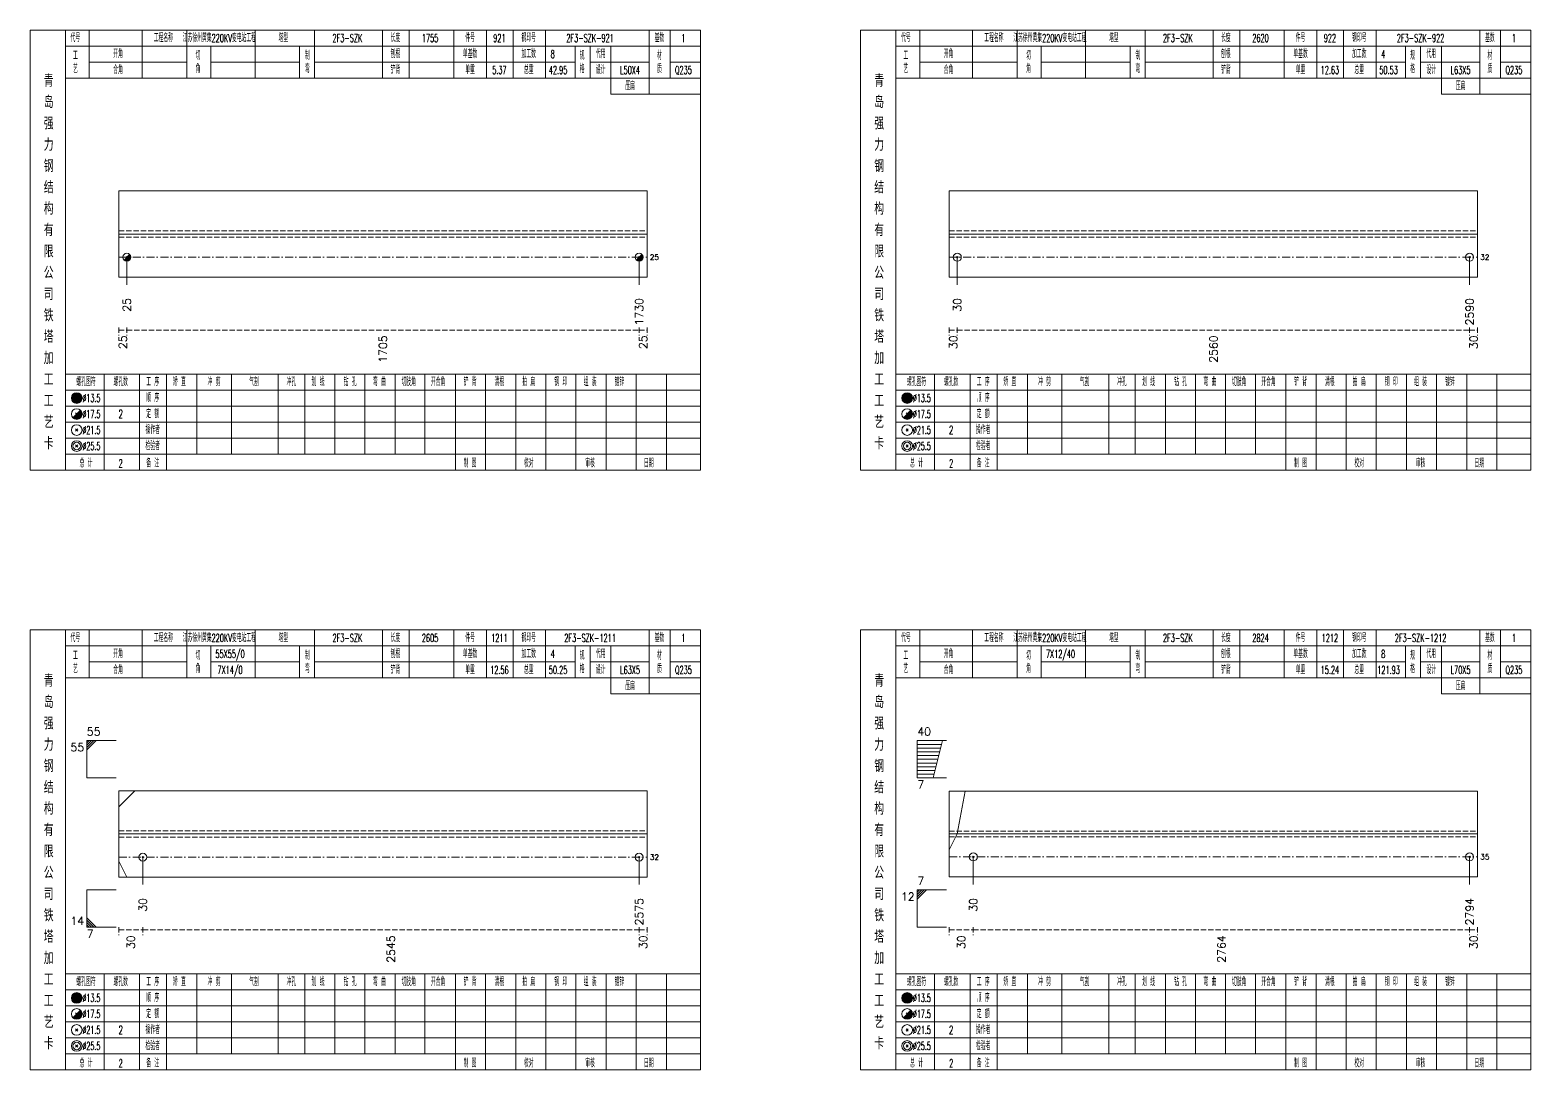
# Model space of a CAD drawing. Extents: x 0 to 4623, y -1159 to 4890.
# Drawn here: x 0 to 563, y 450 to 840 of the extents above; entities that cross this region are included whole.
import ezdxf
from ezdxf.enums import TextEntityAlignment as Align

# ---------------------------------------------------------------- set-up
doc = ezdxf.new("R2010")
doc.units = 0
doc.header["$MEASUREMENT"] = 0
doc.linetypes.add('一点画线', pattern=[5.2, 3, -1, 0.2, -1])
doc.linetypes.add('虚线', pattern=[2.75, 2, -0.75])
doc.layers.get('0').update_dxf_attribs({"linetype": 'CONTINUOUS', "lineweight": 25})
for name, color, linetype, lineweight in [('1', 7, 'CONTINUOUS', 25), ('4', 7, 'CONTINUOUS', 25), ('5', 7, 'CONTINUOUS', 25)]:
    doc.layers.add(name, color=color, linetype=linetype, lineweight=lineweight)
doc.styles.get("Standard").update_dxf_attribs({"font": 'simplex.shx', "width": 0.7, "height": 3, "bigfont": 'gbhzfs.shx'})

# ---------------------------------------------------------------- blocks, each defined once
blk = doc.blocks.new('孔21.5')
at = {"layer": '5', "color": 7, "linetype": 'Continuous', "lineweight": 13}
for p, q in [((-0.2, -0.2), (0.2, 0.2)), ((-0.2, 0.2), (0.2, -0.2))]:
    blk.add_line(p, q, dxfattribs=at)
blk.add_circle((0, 0), 1, dxfattribs=at)
blk = doc.blocks.new('孔17.5')
at = {"layer": '5', "color": 7, "linetype": 'Continuous', "lineweight": 13}
for p, q in [((-0.707, -0.707), (0.707, 0.707)), ((-0.2, 0.2), (0.2, -0.2))]:
    blk.add_line(p, q, dxfattribs=at)
blk.add_circle((0, 0), 1, dxfattribs=at)
for radius in [0.9, 0.8, 0.7, 0.6, 0.5, 0.4, 0.3, 0.2, 0.1]:
    blk.add_arc((0, 0), radius, 225, 45, dxfattribs=at)

msp = doc.modelspace()

# ---------------------------------------------------------------- linework, layer by layer
at = {"color": 7, "linetype": 'Continuous', "lineweight": 18}
for p, q in [((33.3, 779.7), (33.3, 747.3)), ((33.3, 779.7), (231.4, 779.7)), ((231.4, 779.7), (231.4, 747.3)), ((344.7, 779.69), (344.7, 747.31)), ((344.7, 779.69), (542.8, 779.69)), ((542.8, 779.69), (542.8, 747.31)), ((33.3, 763.5), (231.4, 763.5)), ((344.7, 763.5), (542.8, 763.5)), ((33.3, 554.69), (33.3, 522.31)), ((33.3, 554.69), (231.4, 554.69)), ((231.4, 554.69), (231.4, 522.31)), ((344.7, 554.571), (344.7, 522.429)), ((344.7, 554.571), (542.8, 554.571)), ((542.8, 554.571), (542.8, 522.429)), ((33.3, 538.5), (231.4, 538.5)), ((344.7, 538.5), (542.8, 538.5))]:
    msp.add_line(p, q, dxfattribs=at)
at = {"color": 1, "linetype": '虚线', "lineweight": 18}
for p, q in [((33.3, 764.7), (231.4, 764.7)), ((33.3, 762.3), (231.4, 762.3)), ((344.7, 764.69), (542.8, 764.69)), ((344.7, 762.31), (542.8, 762.31)), ((33.3, 539.69), (231.4, 539.69)), ((33.3, 537.31), (231.4, 537.31)), ((344.7, 539.571), (542.8, 539.571)), ((344.7, 537.429), (542.8, 537.429))]:
    msp.add_line(p, q, dxfattribs=at)
at = {"color": 3, "linetype": '一点画线', "lineweight": 13}
for p, q in [((33.3, 754.8), (231.4, 754.8)), ((344.7, 754.81), (542.8, 754.81)), ((33.3, 529.81), (231.4, 529.81)), ((344.7, 529.929), (542.8, 529.929))]:
    msp.add_line(p, q, dxfattribs=at)
at = {"color": 7, "linetype": 'Continuous', "lineweight": 13}
for p, q in [((36.3, 754.8), (36.3, 744.5)), ((228.4, 754.8), (228.4, 744.5)), ((347.7, 754.81), (347.7, 744.5)), ((539.8, 754.81), (539.8, 744.5)), ((21.3, 573.5), (32.3, 573.5)), ((21.3, 559.5), (21.3, 573.5)), ((22.175, 573.5), (21.3, 572.625)), ((23.05, 573.5), (21.3, 571.75)), ((23.925, 573.5), (21.3, 570.875)), ((24.8, 573.5), (21.3, 570)), ((332.7, 573.5), (343.7, 573.5)), ((332.7, 559.5), (332.7, 573.5)), ((332.7, 572.1), (341.85, 572.1)), ((332.7, 570.7), (341.5, 570.7)), ((332.7, 569.3), (341.15, 569.3)), ((338.7, 559.5), (342.2, 573.5)), ((332.7, 567.9), (340.8, 567.9)), ((332.7, 566.5), (340.45, 566.5)), ((332.7, 565.1), (340.1, 565.1)), ((332.7, 563.7), (339.75, 563.7)), ((21.3, 559.5), (32.3, 559.5)), ((332.7, 562.3), (339.4, 562.3)), ((332.7, 560.9), (339.05, 560.9)), ((332.7, 559.5), (343.7, 559.5)), ((33.3, 548.69), (39.3, 554.69)), ((347.7, 538.5), (350.7, 554.571)), ((344.7, 532.5), (347.7, 538.5)), ((42.3, 529.81), (42.3, 519.5)), ((228.4, 529.81), (228.4, 519.5)), ((353.7, 529.929), (353.7, 519.5)), ((539.8, 529.929), (539.8, 519.5)), ((33.3, 528.31), (36.3, 522.31)), ((21.3, 517.5), (32.3, 517.5)), ((21.3, 517.5), (21.3, 503.5)), ((332.7, 517.5), (343.7, 517.5)), ((332.7, 517.5), (332.7, 503.5)), ((333.575, 517.5), (332.7, 516.625)), ((334.45, 517.5), (332.7, 515.75)), ((335.325, 517.5), (332.7, 514.875)), ((336.2, 517.5), (332.7, 514)), ((24.8, 503.5), (21.3, 507)), ((23.925, 503.5), (21.3, 506.125)), ((23.05, 503.5), (21.3, 505.25)), ((22.175, 503.5), (21.3, 504.375)), ((21.3, 503.5), (32.3, 503.5)), ((332.7, 503.5), (343.7, 503.5))]:
    msp.add_line(p, q, dxfattribs=at)
at = {"color": 8, "linetype": '虚线', "lineweight": 9}
for p, q in [((33.3, 728.5), (33.3, 725.5)), ((33.3, 727.5), (36.3, 727.5)), ((36.3, 728.5), (36.3, 725.5)), ((36.3, 728.5), (36.3, 725.5)), ((36.3, 727.5), (228.4, 727.5)), ((228.4, 728.5), (228.4, 725.5)), ((228.4, 728.5), (228.4, 725.5)), ((228.4, 727.5), (231.4, 727.5)), ((231.4, 728.5), (231.4, 725.5)), ((344.7, 728.5), (344.7, 725.5)), ((344.7, 727.5), (347.7, 727.5)), ((347.7, 728.5), (347.7, 725.5)), ((347.7, 728.5), (347.7, 725.5)), ((347.7, 727.5), (539.8, 727.5)), ((539.8, 728.5), (539.8, 725.5)), ((539.8, 728.5), (539.8, 725.5)), ((539.8, 727.5), (542.8, 727.5)), ((542.8, 728.5), (542.8, 725.5)), ((33.3, 503.5), (33.3, 500.5)), ((33.3, 502.5), (42.3, 502.5)), ((42.3, 503.5), (42.3, 500.5)), ((42.3, 503.5), (42.3, 500.5)), ((42.3, 502.5), (228.4, 502.5)), ((228.4, 503.5), (228.4, 500.5)), ((228.4, 503.5), (228.4, 500.5)), ((228.4, 502.5), (231.4, 502.5)), ((231.4, 503.5), (231.4, 500.5)), ((344.7, 503.5), (344.7, 500.5)), ((344.7, 502.5), (353.7, 502.5)), ((353.7, 503.5), (353.7, 500.5)), ((353.7, 503.5), (353.7, 500.5)), ((353.7, 502.5), (539.8, 502.5)), ((539.8, 503.5), (539.8, 500.5)), ((539.8, 503.5), (539.8, 500.5)), ((539.8, 502.5), (542.8, 502.5)), ((542.8, 503.5), (542.8, 500.5))]:
    msp.add_line(p, q, dxfattribs=at)
at = {"layer": '1', "color": 7, "linetype": 'Continuous', "lineweight": 18}
for p, q in [((33.3, 747.3), (231.4, 747.3)), ((344.7, 747.31), (542.8, 747.31)), ((33.3, 522.31), (231.4, 522.31)), ((344.7, 522.429), (542.8, 522.429))]:
    msp.add_line(p, q, dxfattribs=at)
at = {"layer": '4', "color": 1, "linetype": 'Continuous', "lineweight": 18}
for p, q in [((13.3, 675), (13.3, 840)), ((22.2, 822), (22.2, 840)), ((42, 822), (42, 840)), ((58.8, 822), (58.8, 840)), ((84.4, 822), (84.4, 840)), ((106.7, 822), (106.7, 840)), ((132.2, 822), (132.2, 840)), ((142.2, 822), (142.2, 840)), ((158.9, 822), (158.9, 840)), ((171.1, 822), (171.1, 840)), ((181.1, 822), (181.1, 840)), ((193.3, 822), (193.3, 840)), ((232.2, 816), (232.2, 840)), ((240, 822), (240, 840)), ((324.7, 675), (324.7, 840)), ((333.6, 822), (333.6, 840)), ((353.4, 822), (353.4, 840)), ((370.2, 822), (370.2, 840)), ((395.8, 822), (395.8, 840)), ((418.1, 822), (418.1, 840)), ((443.6, 822), (443.6, 840)), ((453.6, 822), (453.6, 840)), ((470.3, 822), (470.3, 840)), ((482.5, 822), (482.5, 840)), ((492.5, 822), (492.5, 840)), ((504.7, 822), (504.7, 840)), ((543.6, 816), (543.6, 840)), ((551.4, 822), (551.4, 840)), ((13.3, 834), (251.4, 834)), ((67.8, 822), (67.8, 834)), ((101.1, 822), (101.1, 834)), ((204.4, 822), (204.4, 834)), ((210, 822), (210, 834)), ((217.8, 816), (217.8, 834)), ((324.7, 834), (562.8, 834)), ((379.2, 822), (379.2, 834)), ((412.5, 822), (412.5, 834)), ((515.8, 822), (515.8, 834)), ((521.4, 822), (521.4, 834)), ((529.2, 816), (529.2, 834)), ((22.2, 828), (58.8, 828)), ((67.8, 828), (101.1, 828)), ((106.7, 828), (204.4, 828)), ((210, 828), (232.2, 828)), ((240, 828), (251.4, 828)), ((333.6, 828), (370.2, 828)), ((379.2, 828), (412.5, 828)), ((418.1, 828), (515.8, 828)), ((521.4, 828), (543.6, 828)), ((551.4, 828), (562.8, 828)), ((13.3, 822), (251.4, 822)), ((324.7, 822), (562.8, 822)), ((217.8, 816), (251.4, 816)), ((529.2, 816), (562.8, 816)), ((13.3, 711), (251.4, 711)), ((27.8, 675), (27.8, 711)), ((41.1, 675), (41.1, 711)), ((51.2, 675), (51.2, 711)), ((62.6, 681), (62.6, 711)), ((75.5, 681), (75.5, 711)), ((93.1, 681), (93.1, 711)), ((103, 681), (103, 711)), ((114.3, 681), (114.3, 711)), ((125.6, 681), (125.6, 711)), ((136.9, 681), (136.9, 711)), ((148.1, 681), (148.1, 711)), ((159.5, 681), (159.5, 711)), ((170.8, 681), (170.8, 711)), ((182.1, 681), (182.1, 711)), ((193.4, 681), (193.4, 711)), ((204.7, 681), (204.7, 711)), ((216, 681), (216, 711)), ((227.3, 681), (227.3, 711)), ((238.6, 681), (238.6, 711)), ((324.7, 711), (562.8, 711)), ((339.2, 675), (339.2, 711)), ((352.5, 675), (352.5, 711)), ((362.6, 675), (362.6, 711)), ((374, 681), (374, 711)), ((386.9, 681), (386.9, 711)), ((404.5, 681), (404.5, 711)), ((414.4, 681), (414.4, 711)), ((425.7, 681), (425.7, 711)), ((437, 681), (437, 711)), ((448.3, 681), (448.3, 711)), ((459.5, 681), (459.5, 711)), ((470.9, 681), (470.9, 711)), ((482.2, 681), (482.2, 711)), ((493.5, 681), (493.5, 711)), ((504.8, 681), (504.8, 711)), ((516.1, 681), (516.1, 711)), ((527.4, 681), (527.4, 711)), ((538.7, 681), (538.7, 711)), ((550, 681), (550, 711)), ((13.3, 705), (251.4, 705)), ((324.7, 705), (562.8, 705)), ((13.3, 699), (251.4, 699)), ((324.7, 699), (562.8, 699)), ((13.3, 693), (251.4, 693)), ((324.7, 693), (562.8, 693)), ((13.3, 687), (251.4, 687)), ((324.7, 687), (562.8, 687)), ((13.3, 681), (251.4, 681)), ((159.5, 675), (159.5, 681)), ((170.8, 675), (170.8, 681)), ((182.1, 675), (182.1, 681)), ((193.4, 675), (193.4, 681)), ((204.7, 675), (204.7, 681)), ((216, 675), (216, 681)), ((227.3, 675), (227.3, 681)), ((238.6, 675), (238.6, 681)), ((324.7, 681), (562.8, 681)), ((470.9, 675), (470.9, 681)), ((482.2, 675), (482.2, 681)), ((493.5, 675), (493.5, 681)), ((504.8, 675), (504.8, 681)), ((516.1, 675), (516.1, 681)), ((527.4, 675), (527.4, 681)), ((538.7, 675), (538.7, 681)), ((550, 675), (550, 681)), ((13.3, 450), (13.3, 615)), ((22.2, 597), (22.2, 615)), ((42, 597), (42, 615)), ((58.8, 597), (58.8, 615)), ((84.4, 597), (84.4, 615)), ((106.7, 597), (106.7, 615)), ((132.2, 597), (132.2, 615)), ((142.2, 597), (142.2, 615)), ((158.9, 597), (158.9, 615)), ((171.1, 597), (171.1, 615)), ((181.1, 597), (181.1, 615)), ((193.3, 597), (193.3, 615)), ((232.2, 591), (232.2, 615)), ((240, 597), (240, 615)), ((324.7, 450), (324.7, 615)), ((333.6, 597), (333.6, 615)), ((353.4, 597), (353.4, 615)), ((370.2, 597), (370.2, 615)), ((395.8, 597), (395.8, 615)), ((418.1, 597), (418.1, 615)), ((443.6, 597), (443.6, 615)), ((453.6, 597), (453.6, 615)), ((470.3, 597), (470.3, 615)), ((482.5, 597), (482.5, 615)), ((492.5, 597), (492.5, 615)), ((504.7, 597), (504.7, 615)), ((543.6, 591), (543.6, 615)), ((551.4, 597), (551.4, 615)), ((13.3, 609), (251.4, 609)), ((67.8, 597), (67.8, 609)), ((101.1, 597), (101.1, 609)), ((204.4, 597), (204.4, 609)), ((210, 597), (210, 609)), ((217.8, 591), (217.8, 609)), ((324.7, 609), (562.8, 609)), ((379.2, 597), (379.2, 609)), ((412.5, 597), (412.5, 609)), ((515.8, 597), (515.8, 609)), ((521.4, 597), (521.4, 609)), ((529.2, 591), (529.2, 609)), ((22.2, 603), (58.8, 603)), ((67.8, 603), (101.1, 603)), ((106.7, 603), (204.4, 603)), ((210, 603), (232.2, 603)), ((240, 603), (251.4, 603)), ((333.6, 603), (370.2, 603)), ((379.2, 603), (412.5, 603)), ((418.1, 603), (515.8, 603)), ((521.4, 603), (543.6, 603)), ((551.4, 603), (562.8, 603)), ((13.3, 597), (251.4, 597)), ((324.7, 597), (562.8, 597)), ((217.8, 591), (251.4, 591)), ((529.2, 591), (562.8, 591)), ((13.3, 486), (251.4, 486)), ((27.8, 450), (27.8, 486)), ((41.1, 450), (41.1, 486)), ((51.2, 450), (51.2, 486)), ((62.6, 456), (62.6, 486)), ((75.5, 456), (75.5, 486)), ((93.1, 456), (93.1, 486)), ((103, 456), (103, 486)), ((114.3, 456), (114.3, 486)), ((125.6, 456), (125.6, 486)), ((136.9, 456), (136.9, 486)), ((148.1, 456), (148.1, 486)), ((159.5, 456), (159.5, 486)), ((170.8, 456), (170.8, 486)), ((182.1, 456), (182.1, 486)), ((193.4, 456), (193.4, 486)), ((204.7, 456), (204.7, 486)), ((216, 456), (216, 486)), ((227.3, 456), (227.3, 486)), ((238.6, 456), (238.6, 486)), ((324.7, 486), (562.8, 486)), ((339.2, 450), (339.2, 486)), ((352.5, 450), (352.5, 486)), ((362.6, 450), (362.6, 486)), ((374, 456), (374, 486)), ((386.9, 456), (386.9, 486)), ((404.5, 456), (404.5, 486)), ((414.4, 456), (414.4, 486)), ((425.7, 456), (425.7, 486)), ((437, 456), (437, 486)), ((448.3, 456), (448.3, 486)), ((459.5, 456), (459.5, 486)), ((470.9, 456), (470.9, 486)), ((482.2, 456), (482.2, 486)), ((493.5, 456), (493.5, 486)), ((504.8, 456), (504.8, 486)), ((516.1, 456), (516.1, 486)), ((527.4, 456), (527.4, 486)), ((538.7, 456), (538.7, 486)), ((550, 456), (550, 486)), ((13.3, 480), (251.4, 480)), ((324.7, 480), (562.8, 480)), ((13.3, 474), (251.4, 474)), ((324.7, 474), (562.8, 474)), ((13.3, 468), (251.4, 468)), ((324.7, 468), (562.8, 468)), ((13.3, 462), (251.4, 462)), ((324.7, 462), (562.8, 462)), ((13.3, 456), (251.4, 456)), ((159.5, 450), (159.5, 456)), ((170.8, 450), (170.8, 456)), ((182.1, 450), (182.1, 456)), ((193.4, 450), (193.4, 456)), ((204.7, 450), (204.7, 456)), ((216, 450), (216, 456)), ((227.3, 450), (227.3, 456)), ((238.6, 450), (238.6, 456)), ((324.7, 456), (562.8, 456)), ((470.9, 450), (470.9, 456)), ((482.2, 450), (482.2, 456)), ((493.5, 450), (493.5, 456)), ((504.8, 450), (504.8, 456)), ((516.1, 450), (516.1, 456)), ((527.4, 450), (527.4, 456)), ((538.7, 450), (538.7, 456)), ((550, 450), (550, 456))]:
    msp.add_line(p, q, dxfattribs=at)
at = {"layer": '4', "color": 7, "linetype": 'Continuous', "lineweight": 13}
for p, q in [((17.3, 701.8), (17.7, 702.2)), ((17.7, 701.8), (17.3, 702.2)), ((328.7, 701.8), (329.1, 702.2)), ((329.1, 701.8), (328.7, 702.2)), ((16.086, 694.586), (18.914, 697.414)), ((17.1, 696.4), (17.9, 695.6)), ((327.486, 694.586), (330.314, 697.414)), ((328.5, 696.4), (329.3, 695.6)), ((17.1, 689.6), (17.9, 690.4)), ((17.1, 690.4), (17.9, 689.6)), ((328.5, 689.6), (329.3, 690.4)), ((328.5, 690.4), (329.3, 689.6)), ((17.1, 683.6), (17.9, 684.4)), ((17.1, 684.4), (17.9, 683.6)), ((328.5, 683.6), (329.3, 684.4)), ((328.5, 684.4), (329.3, 683.6)), ((17.3, 476.8), (17.7, 477.2)), ((17.7, 476.8), (17.3, 477.2)), ((328.7, 476.8), (329.1, 477.2)), ((329.1, 476.8), (328.7, 477.2)), ((16.086, 469.586), (18.914, 472.414)), ((17.1, 471.4), (17.9, 470.6)), ((327.486, 469.586), (330.314, 472.414)), ((328.5, 471.4), (329.3, 470.6)), ((17.1, 464.6), (17.9, 465.4)), ((17.1, 465.4), (17.9, 464.6)), ((328.5, 464.6), (329.3, 465.4)), ((328.5, 465.4), (329.3, 464.6)), ((17.1, 458.6), (17.9, 459.4)), ((17.1, 459.4), (17.9, 458.6)), ((328.5, 458.6), (329.3, 459.4)), ((328.5, 459.4), (329.3, 458.6))]:
    msp.add_line(p, q, dxfattribs=at)
at = {"layer": '4', "color": 1, "linetype": 'Continuous', "lineweight": 18}
for points in [[(0, 840), (0, 675), (251.4, 675), (251.4, 840)], [(311.4, 840), (311.4, 675), (562.8, 675), (562.8, 840)], [(0, 615), (0, 450), (251.4, 450), (251.4, 615)], [(311.4, 615), (311.4, 450), (562.8, 450), (562.8, 615)]]:
    msp.add_lwpolyline(points, close=True, dxfattribs=at)
at = {"layer": '4', "color": 7, "linetype": 'Continuous', "lineweight": 13}
for centre, radius in [((17.5, 702), 2), ((17.5, 702), 1.8), ((17.5, 702), 1.6), ((328.9, 702), 2), ((328.9, 702), 1.8), ((328.9, 702), 1.6), ((17.5, 696), 2), ((17.5, 702), 1.4), ((17.5, 702), 1.2), ((17.5, 702), 1), ((17.5, 702), 0.8), ((17.5, 702), 0.6), ((17.5, 702), 0.4), ((17.5, 702), 0.2), ((328.9, 696), 2), ((328.9, 702), 1.4), ((328.9, 702), 1.2), ((328.9, 702), 1), ((328.9, 702), 0.8), ((328.9, 702), 0.6), ((328.9, 702), 0.4), ((328.9, 702), 0.2), ((17.5, 690), 2), ((328.9, 690), 2), ((17.5, 684), 2), ((17.5, 684), 1.4), ((328.9, 684), 2), ((328.9, 684), 1.4), ((17.5, 477), 2), ((17.5, 477), 1.8), ((17.5, 477), 1.6), ((17.5, 477), 1.4), ((328.9, 477), 2), ((328.9, 477), 1.8), ((328.9, 477), 1.6), ((328.9, 477), 1.4), ((17.5, 471), 2), ((17.5, 477), 1.2), ((17.5, 477), 1), ((17.5, 477), 0.8), ((17.5, 477), 0.6), ((17.5, 477), 0.4), ((17.5, 477), 0.2), ((328.9, 471), 2), ((328.9, 477), 1.2), ((328.9, 477), 1), ((328.9, 477), 0.8), ((328.9, 477), 0.6), ((328.9, 477), 0.4), ((328.9, 477), 0.2), ((17.5, 465), 2), ((328.9, 465), 2), ((17.5, 459), 2), ((17.5, 459), 1.4), ((328.9, 459), 2), ((328.9, 459), 1.4)]:
    msp.add_circle(centre, radius, dxfattribs=at)
for centre, radius in [((17.5, 696), 1.8), ((17.5, 696), 1.6), ((17.5, 696), 1.4), ((17.5, 696), 1.2), ((17.5, 696), 1), ((17.5, 696), 0.8), ((17.5, 696), 0.6), ((17.5, 696), 0.4), ((17.5, 696), 0.2), ((328.9, 696), 1.8), ((328.9, 696), 1.6), ((328.9, 696), 1.4), ((328.9, 696), 1.2), ((328.9, 696), 1), ((328.9, 696), 0.8), ((328.9, 696), 0.6), ((328.9, 696), 0.4), ((328.9, 696), 0.2), ((17.5, 471), 1.8), ((17.5, 471), 1.6), ((17.5, 471), 1.4), ((17.5, 471), 1.2), ((17.5, 471), 1), ((17.5, 471), 0.8), ((17.5, 471), 0.6), ((17.5, 471), 0.4), ((17.5, 471), 0.2), ((328.9, 471), 1.8), ((328.9, 471), 1.6), ((328.9, 471), 1.4), ((328.9, 471), 1.2), ((328.9, 471), 1), ((328.9, 471), 0.8), ((328.9, 471), 0.6), ((328.9, 471), 0.4), ((328.9, 471), 0.2)]:
    msp.add_arc(centre, radius, 225, 45, dxfattribs=at)

# ---------------------------------------------------------------- block references
at = {"layer": '1', "color": 7, "linetype": 'Continuous', "lineweight": 13, "xscale": 1.5, "yscale": 1.5, "zscale": 1.5}
for name, p in [('孔17.5', (36.3, 754.8)), ('孔17.5', (228.4, 754.8)), ('孔21.5', (347.7, 754.81)), ('孔21.5', (539.8, 754.81)), ('孔21.5', (42.3, 529.81)), ('孔21.5', (228.4, 529.81)), ('孔21.5', (353.7, 529.929)), ('孔21.5', (539.8, 529.929))]:
    msp.add_blockref(name, p, dxfattribs=at)

# ---------------------------------------------------------------- texts
at = {"color": 7, "linetype": 'Continuous', "lineweight": 13}
for s, p in [('25', (232.4, 754.8)), ('32', (543.8, 754.81)), ('32', (232.4, 529.81)), ('35', (543.8, 529.929))]:
    msp.add_text(s, height=2, dxfattribs=at).set_placement(p, align=Align.MIDDLE_LEFT)
at = {"color": 8, "linetype": 'Continuous', "lineweight": 9}
for s, p in [('25', (34.8, 725.5)), ('1705', (132.35, 725.5)), ('25', (229.9, 725.5)), ('30', (346.2, 725.5)), ('2560', (443.75, 725.5)), ('30', (541.3, 725.5)), ('30', (37.8, 500.5)), ('2545', (135.35, 500.5)), ('30', (229.9, 500.5)), ('30', (349.2, 500.5)), ('2764', (446.75, 500.5)), ('30', (541.3, 500.5))]:
    msp.add_text(s, height=3, rotation=90, dxfattribs=at).set_placement(p, align=Align.MIDDLE_RIGHT)
at = {"color": 7, "linetype": 'Continuous', "lineweight": 13}
for s, p in [('55', (21.3, 574.5)), ('40', (332.7, 574.5)), ('7', (332.7, 518.5))]:
    msp.add_text(s, height=3, dxfattribs=at).set_placement(p, align=Align.BOTTOM_LEFT)
for s, p in [('55', (20.3, 572.5)), ('12', (331.7, 516.5))]:
    msp.add_text(s, height=3, dxfattribs=at).set_placement(p, align=Align.TOP_RIGHT)
for p in [(332.7, 558.5), (21.3, 502.5)]:
    msp.add_text('7', height=3, dxfattribs=at).set_placement(p, align=Align.TOP_LEFT)
msp.add_text('14', height=3, dxfattribs=at).set_placement((20.3, 503.5), align=Align.BOTTOM_RIGHT)
at = {"layer": '1', "color": 7, "linetype": 'Continuous', "lineweight": 13}
for s, p in [('25', (36.3, 739.5)), ('1730', (228.4, 739.5)), ('30', (347.7, 739.5)), ('2590', (539.8, 739.5)), ('30', (42.3, 514.5)), ('2575', (228.4, 514.5)), ('30', (353.7, 514.5)), ('2794', (539.8, 514.5))]:
    msp.add_text(s, height=3, rotation=90, dxfattribs=at).set_placement(p, align=Align.MIDDLE_RIGHT)
at = {"layer": '4', "color": 1, "linetype": 'Continuous', "lineweight": 13}
for s, height, width, p in [('代号', 3, 0.6, (17, 837)), ('工程名称', 3, 0.6, (50, 837)), ('江苏徐州黄集220KV变电站工程', 3, 0.6, (71, 837)), ('塔型', 3, 0.6, (95, 837)), ('长度', 3, 0.6, (137, 837)), ('件号', 3, 0.6, (165, 837)), ('钢印号', 3, 0.6, (187, 837)), ('基数', 3, 0.6, (236, 837)), ('代号', 3, 0.6, (328.4, 837)), ('工程名称', 3, 0.6, (361.4, 837)), ('江苏徐州黄集220KV变电站工程', 3, 0.6, (382.4, 837)), ('塔型', 3, 0.6, (406.4, 837)), ('长度', 3, 0.6, (448.4, 837)), ('件号', 3, 0.6, (476.4, 837)), ('钢印号', 3, 0.6, (498.4, 837)), ('基数', 3, 0.6, (547.4, 837)), ('2F3-SZK', 3, 0.6, (119, 837)), ('1755', 3, 0.6, (150, 837)), ('921', 3, 0.6, (176, 837)), ('2F3-SZK-921', 3, 0.6, (210, 837)), ('1', 3, 0.6, (245, 837)), ('2F3-SZK', 3, 0.6, (430.4, 837)), ('2620', 3, 0.6, (461.4, 837)), ('922', 3, 0.6, (487.4, 837)), ('2F3-SZK-922', 3, 0.6, (521.4, 837)), ('1', 3, 0.6, (556.4, 837)), ('工', 3, 0.6, (17, 830.4)), ('开角', 3, 0.6, (33, 831)), ('切', 3, 0.6, (63, 830.4)), ('制', 3, 0.6, (104, 830.4)), ('刨根', 3, 0.6, (137, 831)), ('单基数', 3, 0.6, (165, 831)), ('加工数', 3, 0.6, (187, 831)), ('8', 3, 0.6, (196, 831)), ('规', 3, 0.6, (207, 830.4)), ('代用', 3, 0.6, (214, 831)), ('材', 3, 0.6, (236, 830.4)), ('工', 3, 0.6, (328.4, 830.4)), ('开角', 3, 0.6, (344.4, 831)), ('切', 3, 0.6, (374.4, 830.4)), ('制', 3, 0.6, (415.4, 830.4)), ('刨根', 3, 0.6, (448.4, 831)), ('单基数', 3, 0.6, (476.4, 831)), ('加工数', 3, 0.6, (498.4, 831)), ('4', 3, 0.6, (507.4, 831)), ('规', 3, 0.6, (518.4, 830.4)), ('代用', 3, 0.6, (525.4, 831)), ('材', 3, 0.6, (547.4, 830.4)), ('青', 4.6, 0.8, (7, 821)), ('艺', 3, 0.6, (17, 825.4)), ('合角', 3, 0.6, (33, 825)), ('角', 3, 0.6, (63, 825.4)), ('弯', 3, 0.6, (104, 825.4)), ('铲背', 3, 0.6, (137, 825)), ('单重', 3, 0.6, (165, 825)), ('5.37', 3, 0.6, (176, 825)), ('总重', 3, 0.6, (187, 825)), ('42.95', 3, 0.6, (198, 825)), ('格', 3, 0.6, (207, 825.4)), ('设计', 3, 0.6, (214, 825)), ('L50X4', 3, 0.6, (225, 825)), ('质', 3, 0.6, (236, 825.4)), ('Q235', 3, 0.6, (245, 825)), ('青', 4.6, 0.8, (318.4, 821)), ('艺', 3, 0.6, (328.4, 825.4)), ('合角', 3, 0.6, (344.4, 825)), ('角', 3, 0.6, (374.4, 825.4)), ('弯', 3, 0.6, (415.4, 825.4)), ('铲背', 3, 0.6, (448.4, 825)), ('单重', 3, 0.6, (476.4, 825)), ('12.63', 3, 0.6, (487.4, 825)), ('总重', 3, 0.6, (498.4, 825)), ('50.53', 3, 0.6, (509.4, 825)), ('格', 3, 0.6, (518.4, 825.4)), ('设计', 3, 0.6, (525.4, 825)), ('L63X5', 3, 0.6, (536.4, 825)), ('质', 3, 0.6, (547.4, 825.4)), ('Q235', 3, 0.6, (556.4, 825)), ('压扁', 3, 0.6, (225, 819)), ('压扁', 3, 0.6, (536.4, 819)), ('岛', 4.6, 0.8, (7, 813)), ('岛', 4.6, 0.8, (318.4, 813)), ('强', 4.6, 0.8, (7, 805)), ('强', 4.6, 0.8, (318.4, 805)), ('力', 4.6, 0.8, (7, 797)), ('力', 4.6, 0.8, (318.4, 797)), ('钢', 4.6, 0.8, (7, 789)), ('钢', 4.6, 0.8, (318.4, 789)), ('结', 4.6, 0.8, (7, 781)), ('结', 4.6, 0.8, (318.4, 781)), ('构', 4.6, 0.8, (7, 773)), ('构', 4.6, 0.8, (318.4, 773)), ('有', 4.6, 0.8, (7, 765)), ('有', 4.6, 0.8, (318.4, 765)), ('限', 4.6, 0.8, (7, 757)), ('限', 4.6, 0.8, (318.4, 757)), ('公', 4.6, 0.8, (7, 749)), ('公', 4.6, 0.8, (318.4, 749)), ('司', 4.6, 0.8, (7, 741)), ('司', 4.6, 0.8, (318.4, 741)), ('铁', 4.6, 0.8, (7, 733)), ('铁', 4.6, 0.8, (318.4, 733)), ('塔', 4.6, 0.8, (7, 725)), ('塔', 4.6, 0.8, (318.4, 725)), ('加', 4.6, 0.8, (7, 717)), ('加', 4.6, 0.8, (318.4, 717)), ('工', 4.6, 0.8, (7, 709)), ('螺孔图符', 3, 0.6, (21, 708)), ('螺孔数', 3, 0.6, (34, 708)), ('工 序', 3, 0.6, (46, 708)), ('矫 直', 3, 0.6, (56, 708)), ('冲 剪', 3, 0.6, (69, 708)), ('气割', 3, 0.6, (84, 708)), ('冲孔', 3, 0.6, (98, 708)), ('划 线', 3, 0.6, (108, 708)), ('钻 孔', 3, 0.6, (120, 708)), ('弯 曲', 3, 0.6, (131, 708)), ('切肢角', 3, 0.6, (142, 708)), ('开合角', 3, 0.6, (153, 708)), ('铲 背', 3, 0.6, (165, 708)), ('清根', 3, 0.6, (176, 708)), ('拍 扁', 3, 0.6, (187, 708)), ('钢 印', 3, 0.6, (199, 708)), ('组 装', 3, 0.6, (210, 708)), ('镀锌', 3, 0.6, (221, 708)), ('工', 4.6, 0.8, (318.4, 709)), ('螺孔图符', 3, 0.6, (332.4, 708)), ('螺孔数', 3, 0.6, (345.4, 708)), ('工 序', 3, 0.6, (357.4, 708)), ('矫 直', 3, 0.6, (367.4, 708)), ('冲 剪', 3, 0.6, (380.4, 708)), ('气割', 3, 0.6, (395.4, 708)), ('冲孔', 3, 0.6, (409.4, 708)), ('划 线', 3, 0.6, (419.4, 708)), ('钻 孔', 3, 0.6, (431.4, 708)), ('弯 曲', 3, 0.6, (442.4, 708)), ('切肢角', 3, 0.6, (453.4, 708)), ('开合角', 3, 0.6, (464.4, 708)), ('铲 背', 3, 0.6, (476.4, 708)), ('清根', 3, 0.6, (487.4, 708)), ('拍 扁', 3, 0.6, (498.4, 708)), ('钢 印', 3, 0.6, (510.4, 708)), ('组 装', 3, 0.6, (521.4, 708)), ('镀锌', 3, 0.6, (532.4, 708)), ('%%C13.5', 3, 0.5, (23, 702)), ('顺 序', 3, 0.6, (46, 702)), ('%%C13.5', 3, 0.5, (334.4, 702)), ('顺 序', 3, 0.6, (357.4, 702)), ('工', 4.6, 0.8, (7, 701)), ('工', 4.6, 0.8, (318.4, 701)), ('艺', 4.6, 0.8, (7, 693)), ('%%C17.5', 3, 0.5, (23, 696)), ('2', 3.2, 0.6, (34, 696)), ('定 额', 3, 0.6, (46, 696)), ('艺', 4.6, 0.8, (318.4, 693)), ('%%C17.5', 3, 0.5, (334.4, 696)), ('定 额', 3, 0.6, (357.4, 696)), ('卡', 4.6, 0.8, (7, 685)), ('%%C21.5', 3, 0.5, (23, 690)), ('操作者', 3, 0.6, (46, 690)), ('卡', 4.6, 0.8, (318.4, 685)), ('%%C21.5', 3, 0.5, (334.4, 690)), ('2', 3.2, 0.6, (345.4, 690)), ('操作者', 3, 0.6, (357.4, 690)), ('%%C25.5', 3, 0.5, (23, 684)), ('检验者', 3, 0.6, (46, 684)), ('%%C25.5', 3, 0.5, (334.4, 684)), ('检验者', 3, 0.6, (357.4, 684)), ('总 计', 3, 0.6, (21, 677.5)), ('2', 3, 0.6, (34, 677.5)), ('备 注', 3, 0.6, (46, 677.5)), ('制 图', 3, 0.6, (165, 677.5)), ('校对', 3, 0.6, (187, 677.5)), ('审核', 3, 0.6, (210, 677.5)), ('日期', 3, 0.6, (232, 677.5)), ('总 计', 3, 0.6, (332.4, 677.5)), ('2', 3, 0.6, (345.4, 677.5)), ('备 注', 3, 0.6, (357.4, 677.5)), ('制 图', 3, 0.6, (476.4, 677.5)), ('校对', 3, 0.6, (498.4, 677.5)), ('审核', 3, 0.6, (521.4, 677.5)), ('日期', 3, 0.6, (543.4, 677.5)), ('代号', 3, 0.6, (17, 612)), ('工程名称', 3, 0.6, (50, 612)), ('江苏徐州黄集220KV变电站工程', 3, 0.6, (71, 612)), ('塔型', 3, 0.6, (95, 612)), ('2F3-SZK', 3, 0.6, (119, 612)), ('长度', 3, 0.6, (137, 612)), ('2605', 3, 0.6, (150, 612)), ('件号', 3, 0.6, (165, 612)), ('1211', 3, 0.6, (176, 612)), ('钢印号', 3, 0.6, (187, 612)), ('2F3-SZK-1211', 3, 0.6, (210, 612)), ('基数', 3, 0.6, (236, 612)), ('1', 3, 0.6, (245, 612)), ('代号', 3, 0.6, (328.4, 612)), ('工程名称', 3, 0.6, (361.4, 612)), ('江苏徐州黄集220KV变电站工程', 3, 0.6, (382.4, 612)), ('塔型', 3, 0.6, (406.4, 612)), ('2F3-SZK', 3, 0.6, (430.4, 612)), ('长度', 3, 0.6, (448.4, 612)), ('2824', 3, 0.6, (461.4, 612)), ('件号', 3, 0.6, (476.4, 612)), ('1212', 3, 0.6, (487.4, 612)), ('钢印号', 3, 0.6, (498.4, 612)), ('2F3-SZK-1212', 3, 0.6, (521.4, 612)), ('基数', 3, 0.6, (547.4, 612)), ('1', 3, 0.6, (556.4, 612)), ('55X55/0', 3, 0.6, (75, 606)), ('7X12/40', 3, 0.6, (386.4, 606)), ('工', 3, 0.6, (17, 605.4)), ('艺', 3, 0.6, (17, 600.4)), ('开角', 3, 0.6, (33, 606)), ('切', 3, 0.6, (63, 605.4)), ('角', 3, 0.6, (63, 600.4)), ('制', 3, 0.6, (104, 605.4)), ('弯', 3, 0.6, (104, 600.4)), ('刨根', 3, 0.6, (137, 606)), ('单基数', 3, 0.6, (165, 606)), ('加工数', 3, 0.6, (187, 606)), ('4', 3, 0.6, (196, 606)), ('格', 3, 0.6, (207, 600.4)), ('规', 3, 0.6, (207, 605.4)), ('代用', 3, 0.6, (214, 606)), ('材', 3, 0.6, (236, 605.4)), ('工', 3, 0.6, (328.4, 605.4)), ('艺', 3, 0.6, (328.4, 600.4)), ('开角', 3, 0.6, (344.4, 606)), ('切', 3, 0.6, (374.4, 605.4)), ('角', 3, 0.6, (374.4, 600.4)), ('制', 3, 0.6, (415.4, 605.4)), ('弯', 3, 0.6, (415.4, 600.4)), ('刨根', 3, 0.6, (448.4, 606)), ('单基数', 3, 0.6, (476.4, 606)), ('加工数', 3, 0.6, (498.4, 606)), ('8', 3, 0.6, (507.4, 606)), ('格', 3, 0.6, (518.4, 600.4)), ('规', 3, 0.6, (518.4, 605.4)), ('代用', 3, 0.6, (525.4, 606)), ('材', 3, 0.6, (547.4, 605.4)), ('青', 4.6, 0.8, (7, 596)), ('合角', 3, 0.6, (33, 600)), ('7X14/0', 3, 0.6, (75, 600)), ('铲背', 3, 0.6, (137, 600)), ('单重', 3, 0.6, (165, 600)), ('12.56', 3, 0.6, (176, 600)), ('总重', 3, 0.6, (187, 600)), ('50.25', 3, 0.6, (198, 600)), ('设计', 3, 0.6, (214, 600)), ('L63X5', 3, 0.6, (225, 600)), ('质', 3, 0.6, (236, 600.4)), ('Q235', 3, 0.6, (245, 600)), ('青', 4.6, 0.8, (318.4, 596)), ('合角', 3, 0.6, (344.4, 600)), ('铲背', 3, 0.6, (448.4, 600)), ('单重', 3, 0.6, (476.4, 600)), ('15.24', 3, 0.6, (487.4, 600)), ('总重', 3, 0.6, (498.4, 600)), ('121.93', 3, 0.6, (509.4, 600)), ('设计', 3, 0.6, (525.4, 600)), ('L70X5', 3, 0.6, (536.4, 600)), ('质', 3, 0.6, (547.4, 600.4)), ('Q235', 3, 0.6, (556.4, 600)), ('压扁', 3, 0.6, (225, 594)), ('压扁', 3, 0.6, (536.4, 594)), ('岛', 4.6, 0.8, (7, 588)), ('岛', 4.6, 0.8, (318.4, 588)), ('强', 4.6, 0.8, (7, 580)), ('强', 4.6, 0.8, (318.4, 580)), ('力', 4.6, 0.8, (7, 572)), ('力', 4.6, 0.8, (318.4, 572)), ('钢', 4.6, 0.8, (7, 564)), ('钢', 4.6, 0.8, (318.4, 564)), ('结', 4.6, 0.8, (7, 556)), ('结', 4.6, 0.8, (318.4, 556)), ('构', 4.6, 0.8, (7, 548)), ('构', 4.6, 0.8, (318.4, 548)), ('有', 4.6, 0.8, (7, 540)), ('有', 4.6, 0.8, (318.4, 540)), ('限', 4.6, 0.8, (7, 532)), ('限', 4.6, 0.8, (318.4, 532)), ('公', 4.6, 0.8, (7, 524)), ('公', 4.6, 0.8, (318.4, 524)), ('司', 4.6, 0.8, (7, 516)), ('司', 4.6, 0.8, (318.4, 516)), ('铁', 4.6, 0.8, (7, 508)), ('铁', 4.6, 0.8, (318.4, 508)), ('塔', 4.6, 0.8, (7, 500)), ('塔', 4.6, 0.8, (318.4, 500)), ('加', 4.6, 0.8, (7, 492)), ('加', 4.6, 0.8, (318.4, 492)), ('工', 4.6, 0.8, (7, 484)), ('螺孔图符', 3, 0.6, (21, 483)), ('螺孔数', 3, 0.6, (34, 483)), ('工 序', 3, 0.6, (46, 483)), ('矫 直', 3, 0.6, (56, 483)), ('冲 剪', 3, 0.6, (69, 483)), ('气割', 3, 0.6, (84, 483)), ('冲孔', 3, 0.6, (98, 483)), ('划 线', 3, 0.6, (108, 483)), ('钻 孔', 3, 0.6, (120, 483)), ('弯 曲', 3, 0.6, (131, 483)), ('切肢角', 3, 0.6, (142, 483)), ('开合角', 3, 0.6, (153, 483)), ('铲 背', 3, 0.6, (165, 483)), ('清根', 3, 0.6, (176, 483)), ('拍 扁', 3, 0.6, (187, 483)), ('钢 印', 3, 0.6, (199, 483)), ('组 装', 3, 0.6, (210, 483)), ('镀锌', 3, 0.6, (221, 483)), ('工', 4.6, 0.8, (318.4, 484)), ('螺孔图符', 3, 0.6, (332.4, 483)), ('螺孔数', 3, 0.6, (345.4, 483)), ('工 序', 3, 0.6, (357.4, 483)), ('矫 直', 3, 0.6, (367.4, 483)), ('冲 剪', 3, 0.6, (380.4, 483)), ('气割', 3, 0.6, (395.4, 483)), ('冲孔', 3, 0.6, (409.4, 483)), ('划 线', 3, 0.6, (419.4, 483)), ('钻 孔', 3, 0.6, (431.4, 483)), ('弯 曲', 3, 0.6, (442.4, 483)), ('切肢角', 3, 0.6, (453.4, 483)), ('开合角', 3, 0.6, (464.4, 483)), ('铲 背', 3, 0.6, (476.4, 483)), ('清根', 3, 0.6, (487.4, 483)), ('拍 扁', 3, 0.6, (498.4, 483)), ('钢 印', 3, 0.6, (510.4, 483)), ('组 装', 3, 0.6, (521.4, 483)), ('镀锌', 3, 0.6, (532.4, 483)), ('%%C13.5', 3, 0.5, (23, 477)), ('顺 序', 3, 0.6, (46, 477)), ('%%C13.5', 3, 0.5, (334.4, 477)), ('顺 序', 3, 0.6, (357.4, 477)), ('工', 4.6, 0.8, (7, 476)), ('定 额', 3, 0.6, (46, 471)), ('工', 4.6, 0.8, (318.4, 476)), ('定 额', 3, 0.6, (357.4, 471)), ('艺', 4.6, 0.8, (7, 468)), ('%%C17.5', 3, 0.5, (23, 471)), ('艺', 4.6, 0.8, (318.4, 468)), ('%%C17.5', 3, 0.5, (334.4, 471)), ('卡', 4.6, 0.8, (7, 460)), ('%%C21.5', 3, 0.5, (23, 465)), ('2', 3.2, 0.6, (34, 465)), ('操作者', 3, 0.6, (46, 465)), ('卡', 4.6, 0.8, (318.4, 460)), ('%%C21.5', 3, 0.5, (334.4, 465)), ('2', 3.2, 0.6, (345.4, 465)), ('操作者', 3, 0.6, (357.4, 465)), ('%%C25.5', 3, 0.5, (23, 459)), ('检验者', 3, 0.6, (46, 459)), ('%%C25.5', 3, 0.5, (334.4, 459)), ('检验者', 3, 0.6, (357.4, 459)), ('总 计', 3, 0.6, (21, 452.5)), ('2', 3, 0.6, (34, 452.5)), ('备 注', 3, 0.6, (46, 452.5)), ('制 图', 3, 0.6, (165, 452.5)), ('校对', 3, 0.6, (187, 452.5)), ('审核', 3, 0.6, (210, 452.5)), ('日期', 3, 0.6, (232, 452.5)), ('总 计', 3, 0.6, (332.4, 452.5)), ('2', 3, 0.6, (345.4, 452.5)), ('备 注', 3, 0.6, (357.4, 452.5)), ('制 图', 3, 0.6, (476.4, 452.5)), ('校对', 3, 0.6, (498.4, 452.5)), ('审核', 3, 0.6, (521.4, 452.5)), ('日期', 3, 0.6, (543.4, 452.5))]:
    msp.add_text(s, height=height, dxfattribs=dict(at, width=width)).set_placement(p, align=Align.MIDDLE_CENTER)

doc.saveas('drawing.dxf')
